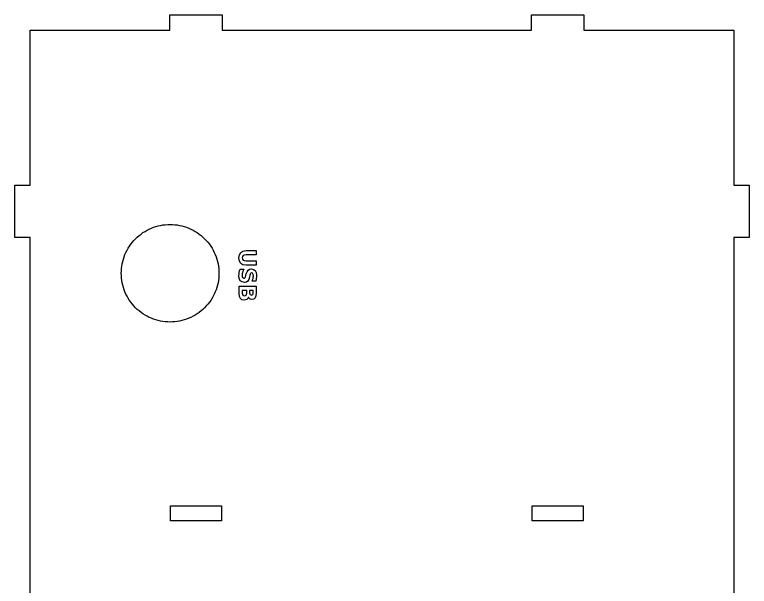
# Model space of a CAD drawing. Header units: millimetres. Extents: x 3 to 596, y 3 to 283.
# Drawn here: x 284.9 to 427.1, y 128.4 to 239.1 of the extents above; entities that cross this region are included whole.
import ezdxf

# ---------------------------------------------------------------- set-up
doc = ezdxf.new("R2010")
doc.units = ezdxf.units.MM
doc.layers.add('CUT', color=1, linetype='Continuous')
doc.layers.add('ENGRAVE', color=5, linetype='Continuous')

msp = doc.modelspace()

# ---------------------------------------------------------------- linework, layer by layer
at = {"layer": 'CUT'}
msp.add_lwpolyline([(287.925, 126.075), (287.925, 195.925), (284.925, 195.925), (284.925, 206.075), (287.925, 206.075), (287.925, 236.075), (314.925, 236.075), (314.925, 239.075), (325.075, 239.075), (325.075, 236.075), (384.925, 236.075), (384.925, 239.075), (395.075, 239.075), (395.075, 236.075), (424.075, 236.075), (424.075, 206.075), (427.075, 206.075), (427.075, 195.925), (424.075, 195.925), (424.075, 126.075)], dxfattribs=at)
for points in [[(315.9263, 198.4045), (316.3866, 198.3477), (316.8436, 198.2684), (317.2962, 198.1668), (317.7432, 198.0431), (318.1836, 197.8976), (318.6163, 197.7306), (319.0404, 197.5427), (319.4547, 197.3341), (319.8583, 197.1055), (320.2501, 196.8574), (320.6293, 196.5903), (320.995, 196.3049), (321.3462, 196.002), (321.6821, 195.6821), (322.002, 195.3462), (322.3049, 194.995), (322.5903, 194.6293), (322.8574, 194.2501), (323.1055, 193.8583), (323.3341, 193.4547), (323.5427, 193.0404), (323.7306, 192.6163), (323.8976, 192.1836), (324.0431, 191.7432), (324.1668, 191.2962), (324.2684, 190.8436), (324.3477, 190.3866), (324.4045, 189.9263), (324.4386, 189.4637), (324.45, 189), (324.4386, 188.5363), (324.4045, 188.0737), (324.3477, 187.6134), (324.2684, 187.1564), (324.1668, 186.7038), (324.0431, 186.2568), (323.8976, 185.8164), (323.7306, 185.3837), (323.5427, 184.9596), (323.3341, 184.5453), (323.1055, 184.1417), (322.8574, 183.7499), (322.5903, 183.3707), (322.3049, 183.005), (322.002, 182.6538), (321.6821, 182.3179), (321.3462, 181.998), (320.995, 181.6951), (320.6293, 181.4097), (320.2501, 181.1426), (319.8583, 180.8945), (319.4547, 180.6659), (319.0404, 180.4573), (318.6163, 180.2694), (318.1836, 180.1024), (317.7432, 179.9569), (317.2962, 179.8332), (316.8436, 179.7316), (316.3866, 179.6523), (315.9263, 179.5955), (315.4637, 179.5614), (315, 179.55), (314.5363, 179.5614), (314.0737, 179.5955), (313.6134, 179.6523), (313.1564, 179.7316), (312.7038, 179.8332), (312.2568, 179.9569), (311.8164, 180.1024), (311.3837, 180.2694), (310.9596, 180.4573), (310.5453, 180.6659), (310.1417, 180.8945), (309.7499, 181.1426), (309.3707, 181.4097), (309.005, 181.6951), (308.6538, 181.998), (308.3179, 182.3179), (307.998, 182.6538), (307.6951, 183.005), (307.4097, 183.3707), (307.1426, 183.7499), (306.8945, 184.1417), (306.6659, 184.5453), (306.4573, 184.9596), (306.2694, 185.3837), (306.1024, 185.8164), (305.9569, 186.2568), (305.8332, 186.7038), (305.7316, 187.1564), (305.6523, 187.6134), (305.5955, 188.0737), (305.5614, 188.5363), (305.55, 189), (305.5614, 189.4637), (305.5955, 189.9263), (305.6523, 190.3866), (305.7316, 190.8436), (305.8332, 191.2962), (305.9569, 191.7432), (306.1024, 192.1836), (306.2694, 192.6163), (306.4573, 193.0404), (306.6659, 193.4547), (306.8945, 193.8583), (307.1426, 194.2501), (307.4097, 194.6293), (307.6951, 194.995), (307.998, 195.3462), (308.3179, 195.6821), (308.6538, 196.002), (309.005, 196.3049), (309.3707, 196.5903), (309.7499, 196.8574), (310.1417, 197.1055), (310.5453, 197.3341), (310.9596, 197.5427), (311.3837, 197.7306), (311.8164, 197.8976), (312.2568, 198.0431), (312.7038, 198.1668), (313.1564, 198.2684), (313.6134, 198.3477), (314.0737, 198.4045), (314.5363, 198.4386), (315, 198.45), (315.4637, 198.4386), (315.9263, 198.4045)], [(315.05, 143.95), (324.95, 143.95), (324.95, 141.05), (315.05, 141.05), (315.05, 143.95)], [(385.05, 143.95), (394.95, 143.95), (394.95, 141.05), (385.05, 141.05), (385.05, 143.95)]]:
    msp.add_lwpolyline(points, close=True, dxfattribs=at)
at = {"layer": 'ENGRAVE'}
for points in [[(331.6608, 193.384), (331.6608, 192.5381), (329.6941, 192.5381), (329.3456, 192.5049), (329.1127, 192.4052), (328.9819, 192.2303), (328.9383, 191.9714), (328.9819, 191.7109), (329.1127, 191.5355), (329.3456, 191.4358), (329.6941, 191.4026), (331.6608, 191.4026), (331.6608, 190.5567), (329.6941, 190.5567), (329.0863, 190.6441), (328.6563, 190.9062), (328.4011, 191.3469), (328.316, 191.9714), (328.4011, 192.5946), (328.6563, 193.0352), (329.0863, 193.2968), (329.6941, 193.384), (331.6608, 193.384)], [(331.5574, 187.4475), (330.8627, 187.4475), (330.9687, 187.7143), (331.0448, 187.9748), (331.0913, 188.2245), (331.1067, 188.46), (331.0858, 188.7237), (331.023, 188.9086), (330.9169, 189.0172), (330.7643, 189.0534), (330.6467, 189.029), (330.5583, 188.9557), (330.4903, 188.8181), (330.4324, 188.6006), (330.36, 188.2406), (330.2211, 187.7727), (330.0253, 187.463), (329.7543, 187.2895), (329.3883, 187.2316), (328.9154, 187.3121), (328.5811, 187.5537), (328.3823, 187.9606), (328.316, 188.5373), (328.331, 188.8495), (328.3758, 189.1631), (328.4493, 189.4774), (328.5516, 189.7917), (329.2652, 189.7917), (329.119, 189.4827), (329.0135, 189.1842), (328.9502, 188.8961), (328.9291, 188.6182), (328.9522, 188.3737), (329.0213, 188.1942), (329.1338, 188.084), (329.2856, 188.0473), (329.4215, 188.0722), (329.5226, 188.1471), (329.6019, 188.2967), (329.6723, 188.5458), (329.7448, 188.8734), (329.8815, 189.2995), (330.0809, 189.5934), (330.3516, 189.7638), (330.7024, 189.8205), (331.1359, 189.7414), (331.4562, 189.5041), (331.6539, 189.1185), (331.7198, 188.5943), (331.7096, 188.3199), (331.6791, 188.0381), (331.6283, 187.7477), (331.5574, 187.4475)], [(330.1357, 184.3601), (330.0229, 184.1187), (329.8432, 183.9389), (329.6061, 183.8266), (329.3208, 183.7891), (328.9065, 183.8693), (328.6127, 184.1098), (328.4382, 184.5141), (328.38, 185.0857), (328.38, 186.4891), (331.6608, 186.4891), (331.6608, 185.2193), (331.6091, 184.6301), (331.4541, 184.2293), (331.1853, 183.9994), (330.7924, 183.9227), (330.5711, 183.9509), (330.3853, 184.0352), (330.2389, 184.1723), (330.1357, 184.3601)], [(328.9559, 185.1469), (328.9828, 184.9238), (329.0634, 184.7637), (329.1984, 184.6672), (329.3883, 184.635), (329.5751, 184.6668), (329.7082, 184.7623), (329.7884, 184.9221), (329.8151, 185.1469), (329.8151, 185.6433), (328.9559, 185.6433), (328.9559, 185.1469)], [(330.3902, 185.1757), (330.4122, 184.9997), (330.4781, 184.8727), (330.5869, 184.7951), (330.7376, 184.7693), (330.8868, 184.7951), (330.9956, 184.8727), (331.0626, 184.9997), (331.0849, 185.1757), (331.0849, 185.6433), (330.3902, 185.6433), (330.3902, 185.1757)]]:
    msp.add_lwpolyline(points, close=True, dxfattribs=at)

doc.saveas('drawing.dxf')
